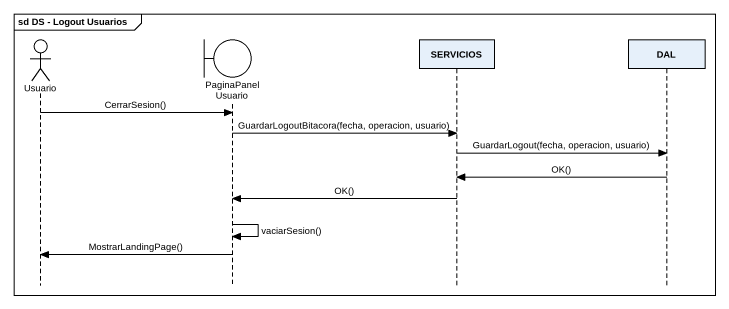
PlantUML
@startuml
mainframe sd DS - Logout Usuarios
hide footbox
actor Usuario
boundary PaginaPanelUsuario
participant SERVICIOS
participant DAL

Usuario -> PaginaPanelUsuario : CerrarSesion()
PaginaPanelUsuario -> SERVICIOS : GuardarLogoutBitacora(fecha, operacion, usuario)
SERVICIOS -> DAL : GuardarLogout(fecha, operacion, usuario)
DAL -> SERVICIOS : OK()
SERVICIOS -> PaginaPanelUsuario : OK()
PaginaPanelUsuario -> PaginaPanelUsuario : vaciarSesion()
PaginaPanelUsuario -> Usuario : MostrarLandingPage()
@enduml
